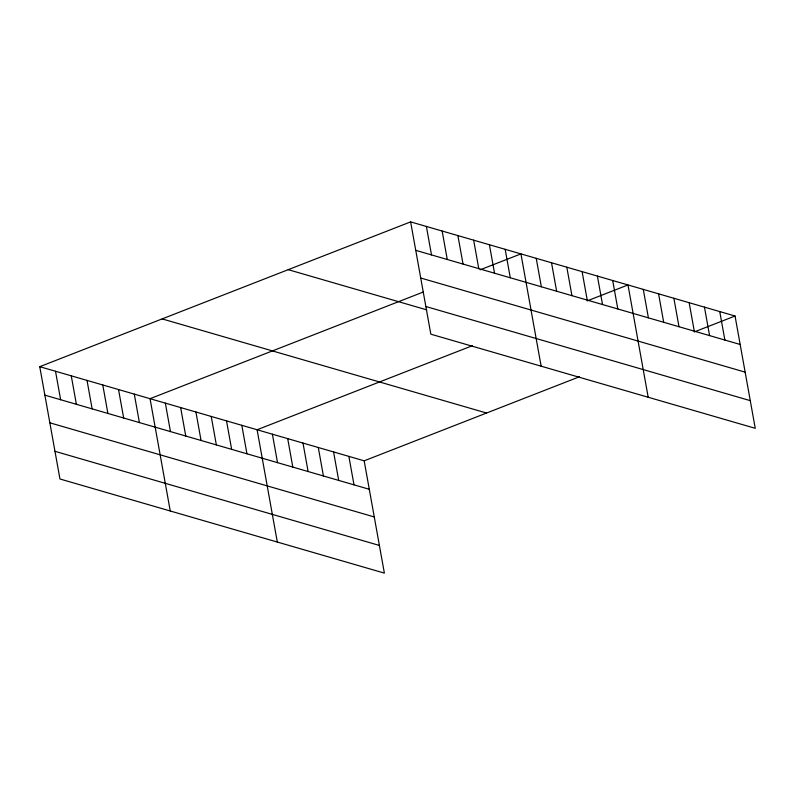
<?xml version="1.0" encoding="UTF-8"?>
<svg xmlns="http://www.w3.org/2000/svg" width="795" height="795" viewBox="0 0 795 795"><rect width="100%" height="100%" fill="white"/><g stroke="black" fill="none" stroke-linecap="round" stroke-linejoin="round"><path stroke-width="1.19" d="M39.75 366.684L364.17 460.822L384.373 573.115L59.953 478.988L39.75 366.684L410.627 221.885L735.047 316.012L755.25 428.316L430.83 334.178L410.627 221.885M423.477 291.944L150.046 398.692L170.259 510.986M480.13 269.813L520.934 253.893L541.137 366.187M472.409 345.696L257.103 429.757L277.316 542.051M587.187 300.878L627.99 284.948L648.193 397.252M364.17 460.822L579.466 376.76M694.244 331.942L735.047 316.012M415.755 250.345L740.165 344.474M420.724 278.012L745.144 372.139M425.862 306.512L750.271 400.65M288.237 269.674L426.776 309.871M162.14 318.904L486.56 413.032M44.868 395.155L369.287 489.283M49.846 422.811L374.266 516.949M54.974 451.322L379.394 545.45M719.753 311.58L724.871 340.041M704.459 307.138L709.577 335.599M689.166 302.706L694.283 331.167M673.872 298.264L678.99 326.725M658.578 293.832L663.696 322.293M643.284 289.39L648.402 317.851M612.697 280.516L617.814 308.977M597.403 276.074L602.521 304.535M582.109 271.642L587.227 300.103M566.815 267.2L571.933 295.661M551.521 262.767L556.639 291.228M536.228 258.325L541.345 286.786M505.173 249.322L510.291 277.783M489.412 244.741L494.54 273.202M473.661 240.169L478.779 268.63M457.9 235.598L463.028 264.059M442.149 231.027L447.267 259.488M426.388 226.456L431.506 254.917M348.876 456.38L353.994 484.841M333.582 451.948L338.7 480.409M318.288 447.505L323.406 475.966M302.994 443.073L308.112 471.534M287.701 438.631L292.818 467.092M272.397 434.199L277.525 462.66M241.809 425.315L246.937 453.776M226.515 420.883L231.643 449.344M211.222 416.441L216.349 444.902M195.928 412.009L201.055 440.47M180.634 407.567L185.762 436.028M165.34 403.135L170.468 431.596M134.295 394.121L139.413 422.582M118.535 389.55L123.662 418.011M102.784 384.979L107.901 413.44M87.023 380.408L92.141 408.868M71.262 375.836L76.39 404.297M55.511 371.265L60.629 399.726"/></g></svg>
